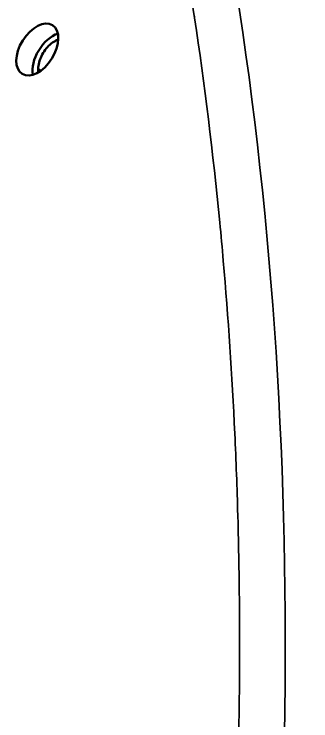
# Model space of a CAD drawing. Header units: millimetres. Extents: x 40 to 2195, y 40 to 1687.
# Drawn here: x 1677.3 to 1703.1, y 397.2 to 458.7 of the extents above; entities that cross this region are included whole.
import ezdxf

# ---------------------------------------------------------------- set-up
doc = ezdxf.new("R2010")
doc.units = ezdxf.units.MM
doc.header["$LTSCALE"] = 8
doc.layers.add('Visible (ISO)', color=7, linetype='Continuous', lineweight=50)
doc.layers.add('Visible Narrow (ISO)', color=7, linetype='Continuous', lineweight=35)

msp = doc.modelspace()

# ---------------------------------------------------------------- linework, layer by layer
at = {"layer": 'Visible (ISO)'}
msp.add_ellipse((1679.282, 455.641), major_axis=(1.318, 2.126), ratio=0.597134, dxfattribs=at)
for centre, major_axis, ratio, start_param, end_param in [((1680.697, 454.824), (1.318, 2.126), 0.597134, 0.597409, 2.581614), ((1697.082, 435.304), (-9.71, 0), 0.57735, 1.878885, 1.878886), ((1697.081, 435.305), (11.293, 0), 0.57735, 4.981882, 4.981884)]:
    msp.add_ellipse(centre, major_axis=major_axis, ratio=ratio, start_param=start_param, end_param=end_param, dxfattribs=at)
msp.add_open_spline([(1681.108, 456.507), (1681.014, 456.477), (1680.765, 456.371), (1680.363, 456.083), (1679.948, 455.624), (1679.619, 455.08), (1679.407, 454.5), (1679.36, 454.141), (1679.359, 453.964)], degree=3, knots=[0.4374788, 0.4374788, 0.4374788, 0.4374788, 0.5, 0.6, 0.7, 0.8, 0.9, 1, 1, 1, 1], dxfattribs=at)
msp.add_open_spline([(1679.359, 453.964), (1679.36, 453.855), (1679.369, 453.754), (1679.387, 453.66)], degree=3, dxfattribs=at)
at = {"layer": 'Visible Narrow (ISO)'}
msp.add_line((1679.359, 453.964), (1679.609, 453.809), dxfattribs=at)
msp.add_ellipse((1369.061, 225.317), major_axis=(238.775, 385.827), ratio=0.597174, start_param=5.357553, end_param=5.722122, dxfattribs=at)
msp.add_open_spline([(1692.787, 343.735), (1692.823, 344.012), (1692.86, 344.29), (1692.896, 344.567), (1693.75, 351.089), (1694.466, 357.553), (1695.047, 363.962), (1695.189, 365.529), (1695.323, 367.093), (1695.449, 368.654), (1695.859, 373.746), (1696.182, 378.802), (1696.418, 383.815), (1696.55, 386.621), (1696.655, 389.414), (1696.732, 392.192), (1696.835, 395.9), (1696.89, 399.583), (1696.896, 403.24), (1696.902, 407.221), (1696.85, 411.171), (1696.741, 415.088), (1696.675, 417.465), (1696.587, 419.83), (1696.479, 422.183), (1696.244, 427.266), (1695.91, 432.289), (1695.477, 437.249), (1695.379, 438.366), (1695.277, 439.479), (1695.169, 440.59), (1694.584, 446.631), (1693.851, 452.575), (1692.971, 458.409), (1692.962, 458.468), (1692.954, 458.527), (1692.945, 458.585), (1692.071, 464.359), (1691.054, 470.026), (1689.893, 475.59)], degree=3, knots=[0.0000015, 0.0000015, 0.0000015, 0.0000015, 0.0058229, 0.0058229, 0.0058229, 0.1428571, 0.1428571, 0.1428571, 0.176372, 0.176372, 0.176372, 0.2857143, 0.2857143, 0.2857143, 0.3469143, 0.3469143, 0.3469143, 0.4285714, 0.4285714, 0.4285714, 0.5174708, 0.5174708, 0.5174708, 0.5714286, 0.5714286, 0.5714286, 0.6880265, 0.6880265, 0.6880265, 0.7142857, 0.7142857, 0.7142857, 0.8571429, 0.8571429, 0.8571429, 0.85858, 0.85858, 0.85858, 0.9999988, 0.9999988, 0.9999988, 0.9999988], dxfattribs=at)

doc.saveas('drawing.dxf')
